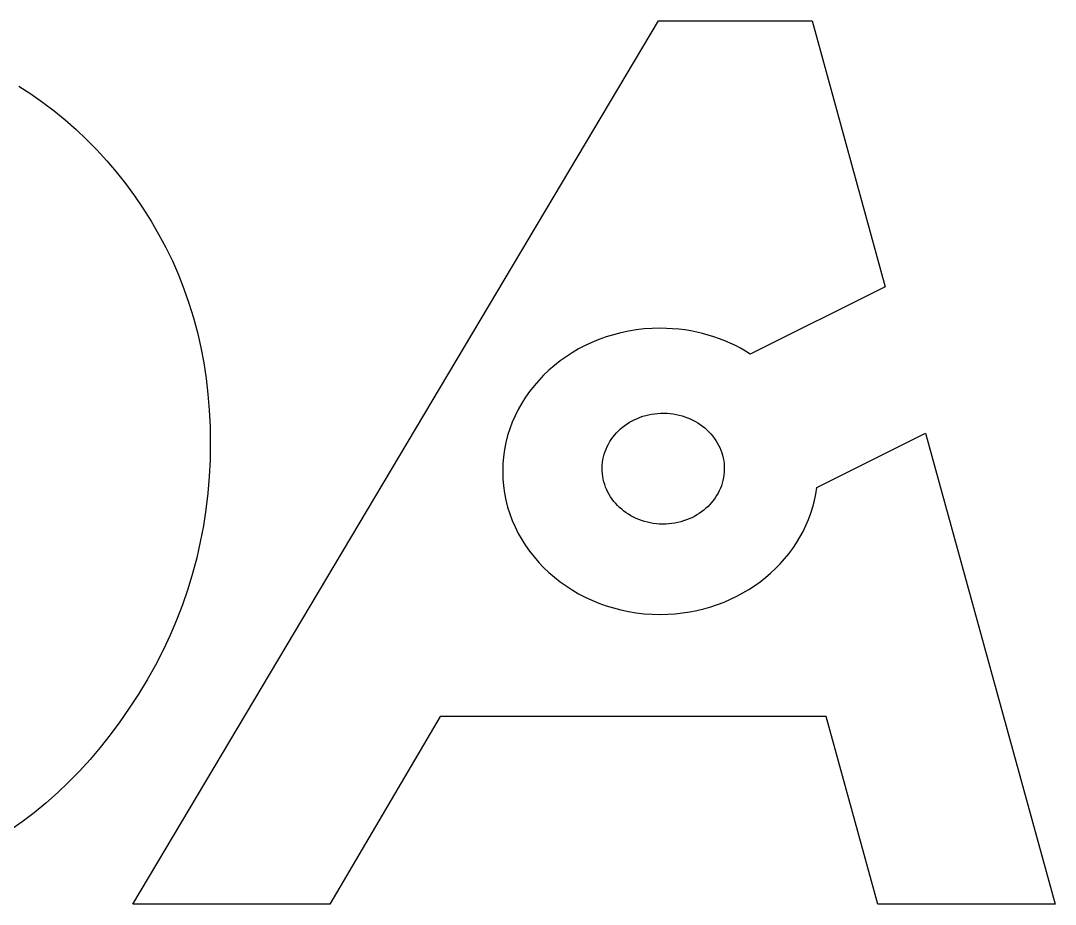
# Model space of a CAD drawing. Header units: millimetres. Extents: x 3 to 237, y -203 to -4.
# Drawn here: x 128.189 to 132.961, y -202.27 to -198.191 of the extents above; entities that cross this region are included whole.
import ezdxf

# ---------------------------------------------------------------- set-up
doc = ezdxf.new("R2010")
doc.units = ezdxf.units.MM
doc.layers.add('BLUETHIRTYONE', color=171, linetype='CONTINUOUS')
doc.layers.add('RED', color=14, linetype='CONTINUOUS')

msp = doc.modelspace()

# ---------------------------------------------------------------- linework, layer by layer
at = {"layer": 'BLUETHIRTYONE', "linetype": 'CONTINUOUS'}
for p, q in [((128.7063, -202.2696), (131.1302, -198.191)), ((131.1302, -198.191), (131.84, -198.191)), ((131.84, -198.191), (132.1761, -199.4189)), ((128.1798, -198.4927), (128.2356, -198.5289)), ((128.2356, -198.5289), (128.2899, -198.5671)), ((128.2899, -198.5671), (128.3428, -198.6072)), ((128.3428, -198.6072), (128.3942, -198.6493)), ((128.3942, -198.6493), (128.4442, -198.6933)), ((128.4442, -198.6933), (128.4927, -198.7393)), ((128.4927, -198.7393), (128.5397, -198.7873)), ((128.5397, -198.7873), (128.5852, -198.8372)), ((128.5852, -198.8372), (128.6292, -198.8891)), ((128.6292, -198.8891), (128.6717, -198.9429)), ((128.6717, -198.9429), (128.7128, -198.9987)), ((128.7128, -198.9987), (128.7523, -199.0564)), ((128.7523, -199.0564), (128.7898, -199.1157)), ((128.7898, -199.1157), (128.825, -199.1761)), ((128.825, -199.1761), (128.8577, -199.2376)), ((128.8577, -199.2376), (128.8881, -199.3002)), ((128.8881, -199.3002), (128.916, -199.364)), ((128.916, -199.364), (128.9415, -199.4288)), ((128.9415, -199.4288), (128.9646, -199.4948)), ((132.1761, -199.4189), (131.554, -199.7302)), ((128.9646, -199.4948), (128.9853, -199.562)), ((128.9853, -199.562), (129.0036, -199.6302)), ((129.0036, -199.6302), (129.0194, -199.6996)), ((130.9571, -199.6314), (130.9226, -199.6403)), ((130.9922, -199.624), (130.9571, -199.6314)), ((131.028, -199.6182), (130.9922, -199.624)), ((131.0643, -199.614), (131.028, -199.6182)), ((131.1012, -199.6115), (131.0643, -199.614)), ((131.1385, -199.6106), (131.1012, -199.6115)), ((131.1674, -199.6111), (131.1385, -199.6106)), ((131.196, -199.6126), (131.1674, -199.6111)), ((131.2242, -199.6151), (131.196, -199.6126)), ((131.2522, -199.6186), (131.2242, -199.6151)), ((131.2798, -199.623), (131.2522, -199.6186)), ((131.3071, -199.6284), (131.2798, -199.623)), ((131.3339, -199.6347), (131.3071, -199.6284)), ((131.3604, -199.6419), (131.3339, -199.6347)), ((130.8237, -199.6758), (130.7924, -199.6904)), ((130.8559, -199.6626), (130.8237, -199.6758)), ((130.8889, -199.6507), (130.8559, -199.6626)), ((130.9226, -199.6403), (130.8889, -199.6507)), ((131.3864, -199.65), (131.3604, -199.6419)), ((131.4119, -199.659), (131.3864, -199.65)), ((131.437, -199.6688), (131.4119, -199.659)), ((131.4615, -199.6795), (131.437, -199.6688)), ((131.4855, -199.6909), (131.4615, -199.6795)), ((129.0194, -199.6996), (129.0328, -199.7702)), ((130.7325, -199.7235), (130.704, -199.7419)), ((130.762, -199.7063), (130.7325, -199.7235)), ((130.7924, -199.6904), (130.762, -199.7063)), ((131.5089, -199.7032), (131.4855, -199.6909)), ((131.5318, -199.7163), (131.5089, -199.7032)), ((131.554, -199.7302), (131.5318, -199.7163)), ((129.0328, -199.7702), (129.0438, -199.8419)), ((130.6766, -199.7615), (130.6502, -199.7823)), ((130.704, -199.7419), (130.6766, -199.7615)), ((130.625, -199.8042), (130.6009, -199.8271)), ((130.6502, -199.7823), (130.625, -199.8042)), ((129.0438, -199.8419), (129.0523, -199.9147)), ((130.5781, -199.8511), (130.5565, -199.8761)), ((130.6009, -199.8271), (130.5781, -199.8511)), ((129.0523, -199.9147), (129.0585, -199.9887)), ((130.5362, -199.902), (130.5173, -199.9288)), ((130.5565, -199.8761), (130.5362, -199.902)), ((130.4998, -199.9564), (130.4837, -199.9849)), ((130.5173, -199.9288), (130.4998, -199.9564)), ((129.0585, -199.9887), (129.0621, -200.0638)), ((130.4692, -200.0142), (130.4561, -200.0441)), ((130.4837, -199.9849), (130.4692, -200.0142)), ((131.0456, -200.0215), (131.0584, -200.017)), ((131.0584, -200.017), (131.0716, -200.0131)), ((131.0716, -200.0131), (131.085, -200.0098)), ((131.085, -200.0098), (131.0987, -200.0071)), ((131.0987, -200.0071), (131.1126, -200.005)), ((131.1126, -200.005), (131.1267, -200.0035)), ((131.1267, -200.0035), (131.141, -200.0026)), ((131.141, -200.0026), (131.1555, -200.0024)), ((131.1555, -200.0024), (131.17, -200.0029)), ((131.17, -200.0029), (131.1843, -200.004)), ((131.1843, -200.004), (131.1984, -200.0058)), ((131.1984, -200.0058), (131.2123, -200.0082)), ((131.2123, -200.0082), (131.2259, -200.0112)), ((131.2259, -200.0112), (131.2392, -200.0147)), ((131.2392, -200.0147), (131.2522, -200.0189)), ((129.0621, -200.0638), (129.0633, -200.1401)), ((130.4561, -200.0441), (130.4447, -200.0748)), ((130.9653, -200.0671), (130.9756, -200.0592)), ((130.9756, -200.0592), (130.9863, -200.0517)), ((130.9863, -200.0517), (130.9975, -200.0446)), ((130.9975, -200.0446), (131.009, -200.0381)), ((131.009, -200.0381), (131.0208, -200.032)), ((131.0208, -200.032), (131.0331, -200.0265)), ((131.0331, -200.0265), (131.0456, -200.0215)), ((131.2522, -200.0189), (131.265, -200.0236)), ((131.265, -200.0236), (131.2774, -200.0289)), ((131.2774, -200.0289), (131.2895, -200.0346)), ((131.2895, -200.0346), (131.3012, -200.0409)), ((131.3012, -200.0409), (131.3126, -200.0477)), ((131.3126, -200.0477), (131.3235, -200.0549)), ((131.3235, -200.0549), (131.3341, -200.0627)), ((131.3341, -200.0627), (131.3442, -200.0708)), ((130.4349, -200.1061), (130.4268, -200.1381)), ((130.4447, -200.0748), (130.4349, -200.1061)), ((130.9205, -200.1131), (130.9285, -200.1031)), ((130.9285, -200.1031), (130.937, -200.0935)), ((130.937, -200.0935), (130.9459, -200.0843)), ((130.9459, -200.0843), (130.9554, -200.0755)), ((130.9554, -200.0755), (130.9653, -200.0671)), ((131.3442, -200.0708), (131.3539, -200.0794)), ((131.3539, -200.0794), (131.3632, -200.0884)), ((131.3632, -200.0884), (131.3719, -200.0978)), ((131.3719, -200.0978), (131.3802, -200.1075)), ((131.3802, -200.1075), (131.3879, -200.1176)), ((131.8609, -200.3451), (132.362, -200.0946)), ((132.362, -200.0946), (132.9611, -202.2696)), ((129.0633, -200.1401), (129.0621, -200.2181)), ((130.4268, -200.1381), (130.4204, -200.1706)), ((130.8888, -200.168), (130.894, -200.1564)), ((130.894, -200.1564), (130.8998, -200.1451)), ((130.8998, -200.1451), (130.9062, -200.1341)), ((130.9062, -200.1341), (130.9131, -200.1234)), ((130.9131, -200.1234), (130.9205, -200.1131)), ((131.3879, -200.1176), (131.3951, -200.1281)), ((131.3951, -200.1281), (131.4018, -200.1389)), ((131.4018, -200.1389), (131.4079, -200.15)), ((131.4079, -200.15), (131.4134, -200.1614)), ((130.4158, -200.2036), (130.413, -200.2371)), ((130.4204, -200.1706), (130.4158, -200.2036)), ((130.8744, -200.2169), (130.877, -200.2043)), ((130.877, -200.2043), (130.8803, -200.1919)), ((130.8803, -200.1919), (130.8843, -200.1798)), ((130.8843, -200.1798), (130.8888, -200.168)), ((131.4134, -200.1614), (131.4183, -200.1731)), ((131.4183, -200.1731), (131.4226, -200.185)), ((131.4226, -200.185), (131.4262, -200.1972)), ((131.4262, -200.1972), (131.4292, -200.2097)), ((129.0621, -200.2181), (129.0582, -200.2953)), ((130.413, -200.2371), (130.412, -200.2711)), ((130.8707, -200.2559), (130.8712, -200.2427)), ((130.8709, -200.2691), (130.8707, -200.2559)), ((130.8712, -200.2427), (130.8725, -200.2297)), ((130.8725, -200.2297), (130.8744, -200.2169)), ((131.4292, -200.2097), (131.4316, -200.2223)), ((131.4316, -200.2223), (131.4332, -200.2351)), ((131.4332, -200.2351), (131.4341, -200.2482)), ((131.4341, -200.2482), (131.4343, -200.2613)), ((129.0582, -200.2953), (129.0519, -200.3718)), ((130.412, -200.2711), (130.413, -200.305)), ((130.8719, -200.2821), (130.8709, -200.2691)), ((130.8735, -200.2949), (130.8719, -200.2821)), ((130.8758, -200.3076), (130.8735, -200.2949)), ((131.4306, -200.3003), (131.428, -200.3129)), ((131.4326, -200.2875), (131.4306, -200.3003)), ((131.4338, -200.2745), (131.4326, -200.2875)), ((131.4343, -200.2613), (131.4338, -200.2745)), ((130.413, -200.305), (130.4158, -200.3386)), ((130.4158, -200.3386), (130.4204, -200.3716)), ((130.8788, -200.32), (130.8758, -200.3076)), ((130.8825, -200.3322), (130.8788, -200.32)), ((130.8868, -200.3441), (130.8825, -200.3322)), ((130.8917, -200.3558), (130.8868, -200.3441)), ((131.4162, -200.3493), (131.411, -200.3608)), ((131.4208, -200.3374), (131.4162, -200.3493)), ((131.4247, -200.3253), (131.4208, -200.3374)), ((131.428, -200.3129), (131.4247, -200.3253)), ((131.8562, -200.3757), (131.8609, -200.3451)), ((129.0519, -200.3718), (129.0429, -200.4476)), ((130.4204, -200.3716), (130.4268, -200.4041)), ((130.8972, -200.3672), (130.8917, -200.3558)), ((130.9033, -200.3783), (130.8972, -200.3672)), ((130.91, -200.3891), (130.9033, -200.3783)), ((130.9172, -200.3996), (130.91, -200.3891)), ((131.392, -200.3938), (131.3845, -200.4041)), ((131.3989, -200.3831), (131.392, -200.3938)), ((131.4053, -200.3721), (131.3989, -200.3831)), ((131.411, -200.3608), (131.4053, -200.3721)), ((131.85, -200.4058), (131.8562, -200.3757)), ((130.4268, -200.4041), (130.4349, -200.436)), ((130.4349, -200.436), (130.4447, -200.4674)), ((130.9249, -200.4097), (130.9172, -200.3996)), ((130.9332, -200.4195), (130.9249, -200.4097)), ((130.9419, -200.4289), (130.9332, -200.4195)), ((130.9511, -200.4378), (130.9419, -200.4289)), ((130.9608, -200.4464), (130.9511, -200.4378)), ((130.971, -200.4546), (130.9608, -200.4464)), ((131.3497, -200.4417), (131.3398, -200.4501)), ((131.3591, -200.4329), (131.3497, -200.4417)), ((131.3681, -200.4237), (131.3591, -200.4329)), ((131.3766, -200.4141), (131.3681, -200.4237)), ((131.3845, -200.4041), (131.3766, -200.4141)), ((131.8332, -200.4646), (131.8423, -200.4354)), ((131.8423, -200.4354), (131.85, -200.4058)), ((129.0429, -200.4476), (129.0313, -200.5226)), ((130.4447, -200.4674), (130.4561, -200.498)), ((130.9815, -200.4623), (130.971, -200.4546)), ((130.9925, -200.4695), (130.9815, -200.4623)), ((131.0038, -200.4763), (130.9925, -200.4695)), ((131.0156, -200.4826), (131.0038, -200.4763)), ((131.0276, -200.4884), (131.0156, -200.4826)), ((131.0401, -200.4936), (131.0276, -200.4884)), ((131.0528, -200.4983), (131.0401, -200.4936)), ((131.272, -200.4907), (131.2595, -200.4957)), ((131.2842, -200.4852), (131.272, -200.4907)), ((131.2961, -200.4791), (131.2842, -200.4852)), ((131.3076, -200.4726), (131.2961, -200.4791)), ((131.3187, -200.4655), (131.3076, -200.4726)), ((131.3295, -200.458), (131.3187, -200.4655)), ((131.3398, -200.4501), (131.3295, -200.458)), ((131.8108, -200.5212), (131.8227, -200.4932)), ((131.8227, -200.4932), (131.8332, -200.4646)), ((129.0313, -200.5226), (129.0172, -200.597)), ((130.4561, -200.498), (130.4692, -200.528)), ((130.4692, -200.528), (130.4837, -200.5573)), ((131.0659, -200.5025), (131.0528, -200.4983)), ((131.0792, -200.5061), (131.0659, -200.5025)), ((131.0928, -200.5091), (131.0792, -200.5061)), ((131.1066, -200.5114), (131.0928, -200.5091)), ((131.1207, -200.5132), (131.1066, -200.5114)), ((131.135, -200.5143), (131.1207, -200.5132)), ((131.1495, -200.5148), (131.135, -200.5143)), ((131.164, -200.5146), (131.1495, -200.5148)), ((131.1784, -200.5138), (131.164, -200.5146)), ((131.1925, -200.5123), (131.1784, -200.5138)), ((131.2064, -200.5102), (131.1925, -200.5123)), ((131.2201, -200.5074), (131.2064, -200.5102)), ((131.2335, -200.5041), (131.2201, -200.5074)), ((131.2466, -200.5002), (131.2335, -200.5041)), ((131.2595, -200.4957), (131.2466, -200.5002)), ((131.7975, -200.5485), (131.8108, -200.5212)), ((130.4837, -200.5573), (130.4998, -200.5857)), ((130.4998, -200.5857), (130.5173, -200.6134)), ((131.7672, -200.6013), (131.783, -200.5753)), ((131.783, -200.5753), (131.7975, -200.5485)), ((129.0172, -200.597), (129.0005, -200.6706)), ((130.5173, -200.6134), (130.5362, -200.6402)), ((131.7319, -200.6512), (131.7501, -200.6266)), ((131.7501, -200.6266), (131.7672, -200.6013)), ((129.0005, -200.6706), (128.9811, -200.7434)), ((130.5362, -200.6402), (130.5565, -200.6661)), ((130.5565, -200.6661), (130.5781, -200.6911)), ((131.692, -200.6979), (131.7125, -200.675)), ((131.7125, -200.675), (131.7319, -200.6512)), ((130.5781, -200.6911), (130.6009, -200.715)), ((130.6009, -200.715), (130.625, -200.738)), ((131.6478, -200.7412), (131.6705, -200.72)), ((131.6705, -200.72), (131.692, -200.6979)), ((128.9811, -200.7434), (128.9592, -200.8156)), ((130.625, -200.738), (130.6502, -200.7599)), ((130.6502, -200.7599), (130.6766, -200.7806)), ((130.6766, -200.7806), (130.704, -200.8002)), ((131.5741, -200.7991), (131.5996, -200.7808)), ((131.5996, -200.7808), (131.6242, -200.7615)), ((131.6242, -200.7615), (131.6478, -200.7412)), ((128.9592, -200.8156), (128.9346, -200.887)), ((130.704, -200.8002), (130.7325, -200.8187)), ((130.7325, -200.8187), (130.762, -200.8359)), ((131.5203, -200.8326), (131.5476, -200.8164)), ((131.5476, -200.8164), (131.5741, -200.7991)), ((130.762, -200.8359), (130.7924, -200.8518)), ((130.7924, -200.8518), (130.8237, -200.8664)), ((130.8237, -200.8664), (130.8559, -200.8796)), ((131.4032, -200.8861), (131.4336, -200.8745)), ((131.4336, -200.8745), (131.4633, -200.8617)), ((131.4633, -200.8617), (131.4922, -200.8477)), ((131.4922, -200.8477), (131.5203, -200.8326)), ((128.9346, -200.887), (128.9074, -200.9576)), ((130.8559, -200.8796), (130.8889, -200.8914)), ((130.8889, -200.8914), (130.9226, -200.9018)), ((130.9226, -200.9018), (130.9571, -200.9107)), ((130.9571, -200.9107), (130.9922, -200.9181)), ((130.9922, -200.9181), (131.028, -200.9239)), ((131.028, -200.9239), (131.0643, -200.9282)), ((131.2417, -200.9249), (131.2752, -200.9198)), ((131.2752, -200.9198), (131.3081, -200.9134)), ((131.3081, -200.9134), (131.3404, -200.9056)), ((131.3404, -200.9056), (131.3721, -200.8965)), ((131.3721, -200.8965), (131.4032, -200.8861)), ((128.9074, -200.9576), (128.8775, -201.0276)), ((131.0643, -200.9282), (131.1012, -200.9307)), ((131.1012, -200.9307), (131.1385, -200.9316)), ((131.1385, -200.9316), (131.1734, -200.9308)), ((131.1734, -200.9308), (131.2078, -200.9286)), ((131.2078, -200.9286), (131.2417, -200.9249)), ((128.8775, -201.0276), (128.845, -201.0967)), ((128.845, -201.0967), (128.8098, -201.1652)), ((128.8098, -201.1652), (128.7719, -201.2328)), ((128.7719, -201.2328), (128.7314, -201.2998)), ((128.7314, -201.2998), (128.6896, -201.3645)), ((128.6896, -201.3645), (128.6464, -201.427)), ((128.6464, -201.427), (128.6017, -201.4873)), ((130.1239, -201.4023), (129.6145, -202.2696)), ((131.9047, -201.4023), (130.1239, -201.4023)), ((132.1427, -202.2696), (131.9047, -201.4023)), ((128.6017, -201.4873), (128.5557, -201.5453)), ((128.5557, -201.5453), (128.5083, -201.6011)), ((128.5083, -201.6011), (128.4595, -201.6547)), ((128.4595, -201.6547), (128.4093, -201.7061)), ((128.4093, -201.7061), (128.3577, -201.7553)), ((128.3577, -201.7553), (128.3048, -201.8022)), ((128.3048, -201.8022), (128.2504, -201.8469)), ((128.2504, -201.8469), (128.1948, -201.8894)), ((128.1948, -201.8894), (128.1378, -201.9296)), ((129.6145, -202.2696), (128.7063, -202.2696)), ((132.9611, -202.2696), (132.1427, -202.2696))]:
    msp.add_line(p, q, dxfattribs=at)
at = {"layer": 'RED', "linetype": 'CONTINUOUS'}
for p, q in [((128.7063, -202.2696), (131.1302, -198.191)), ((131.1302, -198.191), (131.84, -198.191)), ((131.84, -198.191), (132.1761, -199.4189)), ((128.1798, -198.4927), (128.2356, -198.5289)), ((128.2356, -198.5289), (128.2899, -198.5671)), ((128.2899, -198.5671), (128.3428, -198.6072)), ((128.3428, -198.6072), (128.3942, -198.6493)), ((128.3942, -198.6493), (128.4442, -198.6933)), ((128.4442, -198.6933), (128.4927, -198.7393)), ((128.4927, -198.7393), (128.5397, -198.7873)), ((128.5397, -198.7873), (128.5852, -198.8372)), ((128.5852, -198.8372), (128.6292, -198.8891)), ((128.6292, -198.8891), (128.6717, -198.9429)), ((128.6717, -198.9429), (128.7128, -198.9987)), ((128.7128, -198.9987), (128.7523, -199.0564)), ((128.7523, -199.0564), (128.7898, -199.1157)), ((128.7898, -199.1157), (128.825, -199.1761)), ((128.825, -199.1761), (128.8577, -199.2376)), ((128.8577, -199.2376), (128.8881, -199.3002)), ((128.8881, -199.3002), (128.916, -199.364)), ((128.916, -199.364), (128.9415, -199.4288)), ((128.9415, -199.4288), (128.9646, -199.4948)), ((132.1761, -199.4189), (131.554, -199.7302)), ((128.9646, -199.4948), (128.9853, -199.562)), ((128.9853, -199.562), (129.0036, -199.6302)), ((129.0036, -199.6302), (129.0194, -199.6996)), ((130.9571, -199.6314), (130.9226, -199.6403)), ((130.9922, -199.624), (130.9571, -199.6314)), ((131.028, -199.6182), (130.9922, -199.624)), ((131.0643, -199.614), (131.028, -199.6182)), ((131.1012, -199.6115), (131.0643, -199.614)), ((131.1385, -199.6106), (131.1012, -199.6115)), ((131.1674, -199.6111), (131.1385, -199.6106)), ((131.196, -199.6126), (131.1674, -199.6111)), ((131.2242, -199.6151), (131.196, -199.6126)), ((131.2522, -199.6186), (131.2242, -199.6151)), ((131.2798, -199.623), (131.2522, -199.6186)), ((131.3071, -199.6284), (131.2798, -199.623)), ((131.3339, -199.6347), (131.3071, -199.6284)), ((131.3604, -199.6419), (131.3339, -199.6347)), ((130.8237, -199.6758), (130.7924, -199.6904)), ((130.8559, -199.6626), (130.8237, -199.6758)), ((130.8889, -199.6507), (130.8559, -199.6626)), ((130.9226, -199.6403), (130.8889, -199.6507)), ((131.3864, -199.65), (131.3604, -199.6419)), ((131.4119, -199.659), (131.3864, -199.65)), ((131.437, -199.6688), (131.4119, -199.659)), ((131.4615, -199.6795), (131.437, -199.6688)), ((131.4855, -199.6909), (131.4615, -199.6795)), ((129.0194, -199.6996), (129.0328, -199.7702)), ((130.7325, -199.7235), (130.704, -199.7419)), ((130.762, -199.7063), (130.7325, -199.7235)), ((130.7924, -199.6904), (130.762, -199.7063)), ((131.5089, -199.7032), (131.4855, -199.6909)), ((131.5318, -199.7163), (131.5089, -199.7032)), ((131.554, -199.7302), (131.5318, -199.7163)), ((129.0328, -199.7702), (129.0438, -199.8419)), ((130.6766, -199.7615), (130.6502, -199.7823)), ((130.704, -199.7419), (130.6766, -199.7615)), ((130.625, -199.8042), (130.6009, -199.8271)), ((130.6502, -199.7823), (130.625, -199.8042)), ((129.0438, -199.8419), (129.0523, -199.9147)), ((130.5781, -199.8511), (130.5565, -199.8761)), ((130.6009, -199.8271), (130.5781, -199.8511)), ((129.0523, -199.9147), (129.0585, -199.9887)), ((130.5362, -199.902), (130.5173, -199.9288)), ((130.5565, -199.8761), (130.5362, -199.902)), ((130.4998, -199.9564), (130.4837, -199.9849)), ((130.5173, -199.9288), (130.4998, -199.9564)), ((129.0585, -199.9887), (129.0621, -200.0638)), ((130.4692, -200.0142), (130.4561, -200.0441)), ((130.4837, -199.9849), (130.4692, -200.0142)), ((131.0456, -200.0215), (131.0584, -200.017)), ((131.0584, -200.017), (131.0716, -200.0131)), ((131.0716, -200.0131), (131.085, -200.0098)), ((131.085, -200.0098), (131.0987, -200.0071)), ((131.0987, -200.0071), (131.1126, -200.005)), ((131.1126, -200.005), (131.1267, -200.0035)), ((131.1267, -200.0035), (131.141, -200.0026)), ((131.141, -200.0026), (131.1555, -200.0024)), ((131.1555, -200.0024), (131.17, -200.0029)), ((131.17, -200.0029), (131.1843, -200.004)), ((131.1843, -200.004), (131.1984, -200.0058)), ((131.1984, -200.0058), (131.2123, -200.0082)), ((131.2123, -200.0082), (131.2259, -200.0112)), ((131.2259, -200.0112), (131.2392, -200.0147)), ((131.2392, -200.0147), (131.2522, -200.0189)), ((129.0621, -200.0638), (129.0633, -200.1401)), ((130.4561, -200.0441), (130.4447, -200.0748)), ((130.9653, -200.0671), (130.9756, -200.0592)), ((130.9756, -200.0592), (130.9863, -200.0517)), ((130.9863, -200.0517), (130.9975, -200.0446)), ((130.9975, -200.0446), (131.009, -200.0381)), ((131.009, -200.0381), (131.0208, -200.032)), ((131.0208, -200.032), (131.0331, -200.0265)), ((131.0331, -200.0265), (131.0456, -200.0215)), ((131.2522, -200.0189), (131.265, -200.0236)), ((131.265, -200.0236), (131.2774, -200.0289)), ((131.2774, -200.0289), (131.2895, -200.0346)), ((131.2895, -200.0346), (131.3012, -200.0409)), ((131.3012, -200.0409), (131.3126, -200.0477)), ((131.3126, -200.0477), (131.3235, -200.0549)), ((131.3235, -200.0549), (131.3341, -200.0627)), ((131.3341, -200.0627), (131.3442, -200.0708)), ((130.4349, -200.1061), (130.4268, -200.1381)), ((130.4447, -200.0748), (130.4349, -200.1061)), ((130.9205, -200.1131), (130.9285, -200.1031)), ((130.9285, -200.1031), (130.937, -200.0935)), ((130.937, -200.0935), (130.9459, -200.0843)), ((130.9459, -200.0843), (130.9554, -200.0755)), ((130.9554, -200.0755), (130.9653, -200.0671)), ((131.3442, -200.0708), (131.3539, -200.0794)), ((131.3539, -200.0794), (131.3632, -200.0884)), ((131.3632, -200.0884), (131.3719, -200.0978)), ((131.3719, -200.0978), (131.3802, -200.1075)), ((131.3802, -200.1075), (131.3879, -200.1176)), ((131.8609, -200.3451), (132.362, -200.0946)), ((132.362, -200.0946), (132.9611, -202.2696)), ((129.0633, -200.1401), (129.0621, -200.2181)), ((130.4268, -200.1381), (130.4204, -200.1706)), ((130.8888, -200.168), (130.894, -200.1564)), ((130.894, -200.1564), (130.8998, -200.1451)), ((130.8998, -200.1451), (130.9062, -200.1341)), ((130.9062, -200.1341), (130.9131, -200.1234)), ((130.9131, -200.1234), (130.9205, -200.1131)), ((131.3879, -200.1176), (131.3951, -200.1281)), ((131.3951, -200.1281), (131.4018, -200.1389)), ((131.4018, -200.1389), (131.4079, -200.15)), ((131.4079, -200.15), (131.4134, -200.1614)), ((130.4158, -200.2036), (130.413, -200.2371)), ((130.4204, -200.1706), (130.4158, -200.2036)), ((130.8744, -200.2169), (130.877, -200.2043)), ((130.877, -200.2043), (130.8803, -200.1919)), ((130.8803, -200.1919), (130.8843, -200.1798)), ((130.8843, -200.1798), (130.8888, -200.168)), ((131.4134, -200.1614), (131.4183, -200.1731)), ((131.4183, -200.1731), (131.4226, -200.185)), ((131.4226, -200.185), (131.4262, -200.1972)), ((131.4262, -200.1972), (131.4292, -200.2097)), ((129.0621, -200.2181), (129.0582, -200.2953)), ((130.413, -200.2371), (130.412, -200.2711)), ((130.8707, -200.2559), (130.8712, -200.2427)), ((130.8709, -200.2691), (130.8707, -200.2559)), ((130.8712, -200.2427), (130.8725, -200.2297)), ((130.8725, -200.2297), (130.8744, -200.2169)), ((131.4292, -200.2097), (131.4316, -200.2223)), ((131.4316, -200.2223), (131.4332, -200.2351)), ((131.4332, -200.2351), (131.4341, -200.2482)), ((131.4341, -200.2482), (131.4343, -200.2613)), ((129.0582, -200.2953), (129.0519, -200.3718)), ((130.412, -200.2711), (130.413, -200.305)), ((130.8719, -200.2821), (130.8709, -200.2691)), ((130.8735, -200.2949), (130.8719, -200.2821)), ((130.8758, -200.3076), (130.8735, -200.2949)), ((131.4306, -200.3003), (131.428, -200.3129)), ((131.4326, -200.2875), (131.4306, -200.3003)), ((131.4338, -200.2745), (131.4326, -200.2875)), ((131.4343, -200.2613), (131.4338, -200.2745)), ((130.413, -200.305), (130.4158, -200.3386)), ((130.4158, -200.3386), (130.4204, -200.3716)), ((130.8788, -200.32), (130.8758, -200.3076)), ((130.8825, -200.3322), (130.8788, -200.32)), ((130.8868, -200.3441), (130.8825, -200.3322)), ((130.8917, -200.3558), (130.8868, -200.3441)), ((131.4162, -200.3493), (131.411, -200.3608)), ((131.4208, -200.3374), (131.4162, -200.3493)), ((131.4247, -200.3253), (131.4208, -200.3374)), ((131.428, -200.3129), (131.4247, -200.3253)), ((131.8562, -200.3757), (131.8609, -200.3451)), ((129.0519, -200.3718), (129.0429, -200.4476)), ((130.4204, -200.3716), (130.4268, -200.4041)), ((130.8972, -200.3672), (130.8917, -200.3558)), ((130.9033, -200.3783), (130.8972, -200.3672)), ((130.91, -200.3891), (130.9033, -200.3783)), ((130.9172, -200.3996), (130.91, -200.3891)), ((131.392, -200.3938), (131.3845, -200.4041)), ((131.3989, -200.3831), (131.392, -200.3938)), ((131.4053, -200.3721), (131.3989, -200.3831)), ((131.411, -200.3608), (131.4053, -200.3721)), ((131.85, -200.4058), (131.8562, -200.3757)), ((130.4268, -200.4041), (130.4349, -200.436)), ((130.4349, -200.436), (130.4447, -200.4674)), ((130.9249, -200.4097), (130.9172, -200.3996)), ((130.9332, -200.4195), (130.9249, -200.4097)), ((130.9419, -200.4289), (130.9332, -200.4195)), ((130.9511, -200.4378), (130.9419, -200.4289)), ((130.9608, -200.4464), (130.9511, -200.4378)), ((130.971, -200.4546), (130.9608, -200.4464)), ((131.3497, -200.4417), (131.3398, -200.4501)), ((131.3591, -200.4329), (131.3497, -200.4417)), ((131.3681, -200.4237), (131.3591, -200.4329)), ((131.3766, -200.4141), (131.3681, -200.4237)), ((131.3845, -200.4041), (131.3766, -200.4141)), ((131.8332, -200.4646), (131.8423, -200.4354)), ((131.8423, -200.4354), (131.85, -200.4058)), ((129.0429, -200.4476), (129.0313, -200.5226)), ((130.4447, -200.4674), (130.4561, -200.498)), ((130.9815, -200.4623), (130.971, -200.4546)), ((130.9925, -200.4695), (130.9815, -200.4623)), ((131.0038, -200.4763), (130.9925, -200.4695)), ((131.0156, -200.4826), (131.0038, -200.4763)), ((131.0276, -200.4884), (131.0156, -200.4826)), ((131.0401, -200.4936), (131.0276, -200.4884)), ((131.0528, -200.4983), (131.0401, -200.4936)), ((131.272, -200.4907), (131.2595, -200.4957)), ((131.2842, -200.4852), (131.272, -200.4907)), ((131.2961, -200.4791), (131.2842, -200.4852)), ((131.3076, -200.4726), (131.2961, -200.4791)), ((131.3187, -200.4655), (131.3076, -200.4726)), ((131.3295, -200.458), (131.3187, -200.4655)), ((131.3398, -200.4501), (131.3295, -200.458)), ((131.8108, -200.5212), (131.8227, -200.4932)), ((131.8227, -200.4932), (131.8332, -200.4646)), ((129.0313, -200.5226), (129.0172, -200.597)), ((130.4561, -200.498), (130.4692, -200.528)), ((130.4692, -200.528), (130.4837, -200.5573)), ((131.0659, -200.5025), (131.0528, -200.4983)), ((131.0792, -200.5061), (131.0659, -200.5025)), ((131.0928, -200.5091), (131.0792, -200.5061)), ((131.1066, -200.5114), (131.0928, -200.5091)), ((131.1207, -200.5132), (131.1066, -200.5114)), ((131.135, -200.5143), (131.1207, -200.5132)), ((131.1495, -200.5148), (131.135, -200.5143)), ((131.164, -200.5146), (131.1495, -200.5148)), ((131.1784, -200.5138), (131.164, -200.5146)), ((131.1925, -200.5123), (131.1784, -200.5138)), ((131.2064, -200.5102), (131.1925, -200.5123)), ((131.2201, -200.5074), (131.2064, -200.5102)), ((131.2335, -200.5041), (131.2201, -200.5074)), ((131.2466, -200.5002), (131.2335, -200.5041)), ((131.2595, -200.4957), (131.2466, -200.5002)), ((131.7975, -200.5485), (131.8108, -200.5212)), ((130.4837, -200.5573), (130.4998, -200.5857)), ((130.4998, -200.5857), (130.5173, -200.6134)), ((131.7672, -200.6013), (131.783, -200.5753)), ((131.783, -200.5753), (131.7975, -200.5485)), ((129.0172, -200.597), (129.0005, -200.6706)), ((130.5173, -200.6134), (130.5362, -200.6402)), ((131.7319, -200.6512), (131.7501, -200.6266)), ((131.7501, -200.6266), (131.7672, -200.6013)), ((129.0005, -200.6706), (128.9811, -200.7434)), ((130.5362, -200.6402), (130.5565, -200.6661)), ((130.5565, -200.6661), (130.5781, -200.6911)), ((131.692, -200.6979), (131.7125, -200.675)), ((131.7125, -200.675), (131.7319, -200.6512)), ((130.5781, -200.6911), (130.6009, -200.715)), ((130.6009, -200.715), (130.625, -200.738)), ((131.6478, -200.7412), (131.6705, -200.72)), ((131.6705, -200.72), (131.692, -200.6979)), ((128.9811, -200.7434), (128.9592, -200.8156)), ((130.625, -200.738), (130.6502, -200.7599)), ((130.6502, -200.7599), (130.6766, -200.7806)), ((130.6766, -200.7806), (130.704, -200.8002)), ((131.5741, -200.7991), (131.5996, -200.7808)), ((131.5996, -200.7808), (131.6242, -200.7615)), ((131.6242, -200.7615), (131.6478, -200.7412)), ((128.9592, -200.8156), (128.9346, -200.887)), ((130.704, -200.8002), (130.7325, -200.8187)), ((130.7325, -200.8187), (130.762, -200.8359)), ((131.5203, -200.8326), (131.5476, -200.8164)), ((131.5476, -200.8164), (131.5741, -200.7991)), ((130.762, -200.8359), (130.7924, -200.8518)), ((130.7924, -200.8518), (130.8237, -200.8664)), ((130.8237, -200.8664), (130.8559, -200.8796)), ((131.4032, -200.8861), (131.4336, -200.8745)), ((131.4336, -200.8745), (131.4633, -200.8617)), ((131.4633, -200.8617), (131.4922, -200.8477)), ((131.4922, -200.8477), (131.5203, -200.8326)), ((128.9346, -200.887), (128.9074, -200.9576)), ((130.8559, -200.8796), (130.8889, -200.8914)), ((130.8889, -200.8914), (130.9226, -200.9018)), ((130.9226, -200.9018), (130.9571, -200.9107)), ((130.9571, -200.9107), (130.9922, -200.9181)), ((130.9922, -200.9181), (131.028, -200.9239)), ((131.028, -200.9239), (131.0643, -200.9282)), ((131.2417, -200.9249), (131.2752, -200.9198)), ((131.2752, -200.9198), (131.3081, -200.9134)), ((131.3081, -200.9134), (131.3404, -200.9056)), ((131.3404, -200.9056), (131.3721, -200.8965)), ((131.3721, -200.8965), (131.4032, -200.8861)), ((128.9074, -200.9576), (128.8775, -201.0276)), ((131.0643, -200.9282), (131.1012, -200.9307)), ((131.1012, -200.9307), (131.1385, -200.9316)), ((131.1385, -200.9316), (131.1734, -200.9308)), ((131.1734, -200.9308), (131.2078, -200.9286)), ((131.2078, -200.9286), (131.2417, -200.9249)), ((128.8775, -201.0276), (128.845, -201.0967)), ((128.845, -201.0967), (128.8098, -201.1652)), ((128.8098, -201.1652), (128.7719, -201.2328)), ((128.7719, -201.2328), (128.7314, -201.2998)), ((128.7314, -201.2998), (128.6896, -201.3645)), ((128.6896, -201.3645), (128.6464, -201.427)), ((128.6464, -201.427), (128.6017, -201.4873)), ((130.1239, -201.4023), (129.6145, -202.2696)), ((131.9047, -201.4023), (130.1239, -201.4023)), ((132.1427, -202.2696), (131.9047, -201.4023)), ((128.6017, -201.4873), (128.5557, -201.5453)), ((128.5557, -201.5453), (128.5083, -201.6011)), ((128.5083, -201.6011), (128.4595, -201.6547)), ((128.4595, -201.6547), (128.4093, -201.7061)), ((128.4093, -201.7061), (128.3577, -201.7553)), ((128.3577, -201.7553), (128.3048, -201.8022)), ((128.3048, -201.8022), (128.2504, -201.8469)), ((128.2504, -201.8469), (128.1948, -201.8894)), ((128.1948, -201.8894), (128.1378, -201.9296)), ((129.6145, -202.2696), (128.7063, -202.2696)), ((132.9611, -202.2696), (132.1427, -202.2696))]:
    msp.add_line(p, q, dxfattribs=at)

doc.saveas('drawing.dxf')
